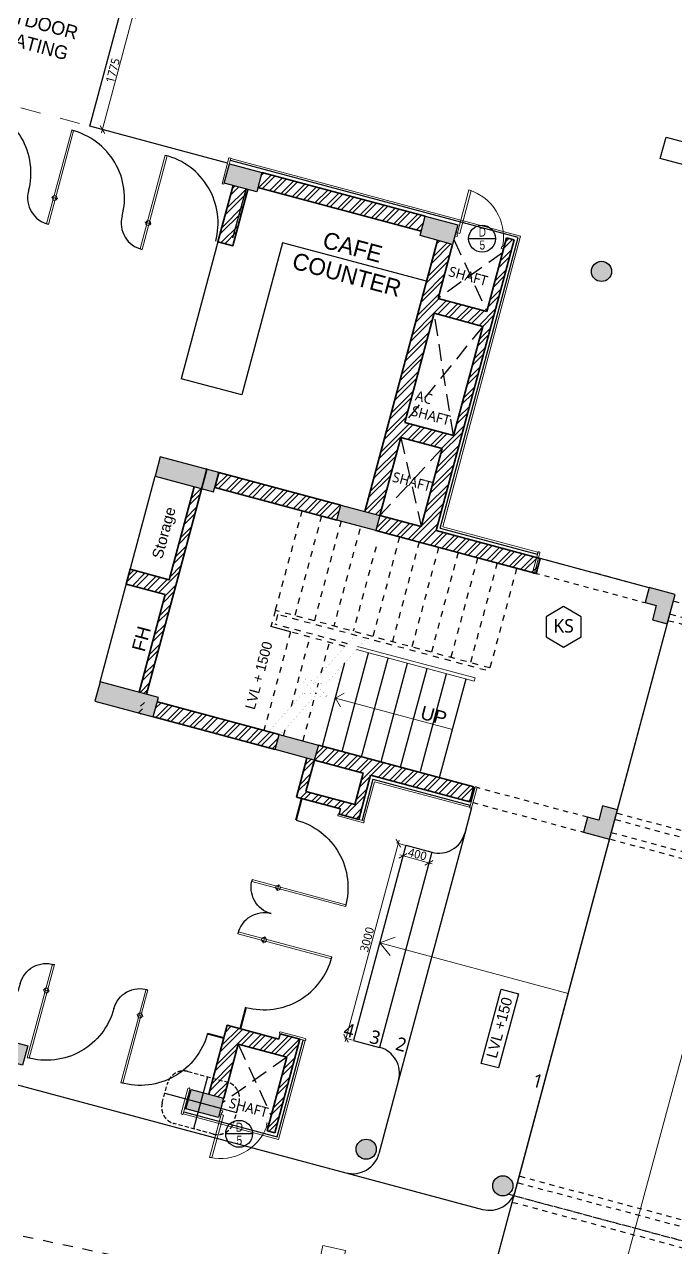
# Model space of a CAD drawing. Header units: millimetres. Extents: x 897770 to 1185420, y -692043 to -233237.
# Drawn here: x 955685 to 965353, y -290114 to -271946 of the extents above; entities that cross this region are included whole.
import ezdxf
from ezdxf.enums import TextEntityAlignment as Align

# ---------------------------------------------------------------- set-up
doc = ezdxf.new("R2010")
doc.units = ezdxf.units.MM
doc.header["$MEASUREMENT"] = 0
doc.header["$PDMODE"] = 67
for name, pattern in [('Dash', [6, 3, -3]), ('DASHED', [0.75, 0.5, -0.25]), ('HIDDEN', [0.375, 0.25, -0.125])]:
    doc.linetypes.add(name, pattern=pattern)
doc.layers.get('Defpoints').update_dxf_attribs({"color": 6})
for name, color, linetype in [('A-Anno Tags', 6, 'Continuous'), ('A-Elevation', 4, 'Continuous'), ('A-Steps', 3, 'Continuous'), ('A-Wall Patt', 8, 'Continuous'), ('Anno_Frames', 7, 'Continuous'), ('details', 30, 'Continuous'), ('S-Conc Patt', 9, 'Continuous')]:
    doc.layers.add(name, color=color, linetype=linetype)
for name, color, linetype, lineweight in [('A-Detail Lines', 8, 'Continuous', 25), ('A-Door', 4, 'Continuous', 9), ('A-Wall Sec', 1, 'Continuous', 30), ('A-WIN', 5, 'Continuous', 25), ('ele l', 6, 'Continuous', 15), ('elevation', 4, 'Continuous', 13), ('P-SANR-FIXT', 6, 'Continuous', 9), ('S-Concrete', 40, 'Continuous', 30), ('ST CLADDING PLAN', 6, 'Continuous', 9), ('text', 7, 'Continuous', 5)]:
    doc.layers.add(name, color=color, linetype=linetype, lineweight=lineweight)
doc.styles.add('RM-NAME', font='arial.ttf', dxfattribs={"width": 0.8})
doc.styles.get("Standard").update_dxf_attribs({"font": 'trebuc.ttf'})
doc.dimstyles.new('ABLA_WD_L @ 50', dxfattribs={"dimscale": 50, "dimtxt": 2.5, "dimasz": 2, "dimexe": 0.5, "dimexo": 0.25, "dimgap": 0.3, "dimtad": 1, "dimdec": 0, "dimrnd": 5, "dimzin": 0, "dimdsep": 46, "dimtxsty": 'Standard', "dimblk": 'ARCHTICK', "dimcen": 0.2, "dimdle": 1, "dimclrd": 251, "dimclre": 8, "dimadec": 0, "dimazin": 0, "dimtfac": 1, "dimtdec": 0, "dimtofl": 0, "dimtmove": 0, "dimatfit": 0, "dimfxl": 2, "dimfxlon": 1, "dimtolj": 1, "dimtzin": 0, "dimlwd": -1, "dimlwe": -1, "dimarcsym": 0})
doc.dimstyles.new('IIITD_WD_M @ 100', dxfattribs={"dimscale": 100, "dimtxt": 1.3, "dimasz": 0.75, "dimexe": 0.5, "dimexo": 0.25, "dimgap": 0.3, "dimtad": 1, "dimdec": 0, "dimrnd": 1, "dimzin": 0, "dimdsep": 46, "dimtxsty": 'Standard', "dimblk": 'ARCHTICK', "dimcen": 0.2, "dimdle": 1, "dimclrd": 8, "dimclre": 9, "dimadec": 0, "dimazin": 0, "dimtfac": 1, "dimtdec": 0, "dimtofl": 0, "dimtmove": 0, "dimatfit": 0, "dimfxl": 1, "dimtolj": 1, "dimtzin": 0, "dimlwd": -1, "dimlwe": -1, "dimarcsym": 0})
doc.dimstyles.new('IIITD_WD_M @ 50', dxfattribs={"dimscale": 50, "dimtxt": 2, "dimasz": 0.5, "dimexe": 0.5, "dimexo": 0.25, "dimgap": 0.3, "dimtad": 1, "dimdec": 0, "dimrnd": 1, "dimzin": 0, "dimdsep": 46, "dimtxsty": 'Standard', "dimblk": 'ARCHTICK', "dimcen": 0.2, "dimdle": 1, "dimclrd": 8, "dimclre": 9, "dimadec": 0, "dimazin": 0, "dimtfac": 1, "dimtdec": 0, "dimtofl": 0, "dimtmove": 0, "dimatfit": 0, "dimfxl": 1, "dimtolj": 1, "dimtzin": 0, "dimlwd": -1, "dimlwe": -1, "dimarcsym": 0})
pattern_1 = [(45, (585928.5, -82678.67), (-106.066017, 106.066017), []), (45, (585999.21, -82678.67), (-106.066017, 106.066017), [])]

# ---------------------------------------------------------------- blocks, each defined once
blk = doc.blocks.new('Room Tag with Finish')
blk.add_lwpolyline([(0, 0), (-2.6, -1.5), (-2.6, -4.5), (0, -6), (2.6, -4.5), (2.6, -1.5)], close=True)
at = {"layer": 'Anno_Frames'}
blk.add_attdef('ROOM_NAME', text='', height=2.5, dxfattribs=at).set_placement((0, 0), align=Align.BOTTOM_CENTER)
blk.add_attdef('FF', text='', height=2, dxfattribs=at).set_placement((0, -1.85), align=Align.TOP_CENTER)
blk = doc.blocks.new('block outer')
at = {"layer": 'S-Conc Patt'}
h = blk.add_hatch(color=256, dxfattribs=at)
edge = h.paths.add_edge_path()
edge.add_arc((863201, -281549), 150, 0, 360)
h = blk.add_hatch(color=256, dxfattribs=at)
edge = h.paths.add_edge_path()
edge.add_arc((859707, -294588), 150, 0, 360)
h = blk.add_hatch(color=256, dxfattribs=at)
edge = h.paths.add_edge_path()
edge.add_arc((861735, -295132), 150, 0, 360)
at = {"layer": 'S-Concrete'}
for centre in [(863201, -281549, 0), (859707, -294588), (861735, -295132)]:
    blk.add_circle(centre, 150, dxfattribs=at)
blk = doc.blocks.new('gf colmn')
at = {"layer": 'S-Conc Patt'}
for points in [[(706939, -274434), (707017, -274144), (706534, -274015), (706456, -274304)], [(709847, -275213), (709924, -274923), (709441, -274794), (709364, -275084)], [(706299, -278890), (706377, -278600), (705507, -278367), (705430, -278657)], [(708188, -279086), (708128, -279308), (708708, -279463), (708767, -279241)], [(713153, -280416), (712766, -280312), (712707, -280535), (712871, -280579), (712814, -280791), (713036, -280851)], [(705403, -282232), (705481, -281942), (704612, -281709), (704534, -281999)], [(707274, -282495), (707215, -282717), (707794, -282873), (707854, -282651)], [(712179, -284048), (712296, -283613), (712074, -283554), (712017, -283766), (711853, -283722), (711793, -283944)], [(703463, -287406), (703541, -287116), (703058, -286987), (702980, -287277)], [(706371, -288185), (706448, -287896), (705965, -287766), (705888, -288056)]]:
    blk.add_hatch(color=256, dxfattribs=at).paths.add_polyline_path(points)
at = {"layer": 'S-Concrete', "elevation": 0}
for points in [[(706456, -274304), (706534, -274015), (707017, -274144), (706939, -274434)], [(709364, -275084), (709441, -274794), (709924, -274923), (709847, -275213)], [(706299, -278890), (706377, -278600), (705507, -278367), (705430, -278657)], [(708128, -279308), (708188, -279086), (708767, -279241), (708708, -279463)], [(713153, -280416), (712766, -280312), (712707, -280535), (712871, -280579), (712814, -280791), (713036, -280851)], [(705403, -282232), (705481, -281942), (704612, -281709), (704534, -281999)], [(707215, -282717), (707274, -282495), (707854, -282651), (707794, -282873)], [(712179, -284048), (712296, -283613), (712074, -283554), (712017, -283766), (711853, -283722), (711793, -283944)], [(702980, -287277), (703058, -286987), (703541, -287116), (703463, -287406)], [(705888, -288056), (705965, -287766), (706448, -287896), (706371, -288185)]]:
    blk.add_lwpolyline(points, close=True, dxfattribs=at)
blk = doc.blocks.new('perg colmn')
at = {"color": 6}
blk.add_blockref('gf colmn', (151142, -5934, 0), dxfattribs=at)
blk = doc.blocks.new('ewtwert')
at = {"layer": 'A-Detail Lines', "linetype": 'Dash', "ltscale": 25}
for p, q in [((965322, -187256), (972180, -189093)), ((965270, -187449), (972128, -189287, 0)), ((965245, -187546), (968886, -188521)), ((964453, -190501), (971311, -192339, 0)), ((964478, -190405, 0), (968120, -191381, 0)), ((964401, -190695), (971259, -192532)), ((964375, -190791), (968016, -191767, 0)), ((963033, -195799), (966674, -196775)), ((963007, -195896), (969865, -197734)), ((962870, -196066), (969813, -197927, 0)), ((962929, -196186), (966571, -197161)), ((962955, -196089), (969813, -197927))]:
    blk.add_line(p, q, dxfattribs=at)
blk = doc.blocks.new('Flush - 750 x 2100 mm-11-03_ff')
at = {"layer": 'A-Door'}
blk.add_arc((360, 24), 734, 185.7462, 267.6231, dxfattribs=at)
at = {"layer": 'ele l'}
for p, q in [((-395, 6), (-360, 6)), ((-395, 6), (-395, -50)), ((-360, 6), (-360, -24)), ((320, 6), (320, -24)), ((355, 6), (320, 6)), ((355, 6), (355, -50)), ((-395, -50), (-370, -50)), ((-370, -24), (-360, -24)), ((-370, -50), (-370, -24)), ((330, -50), (295, -50)), ((295, -710), (295, -50)), ((330, -24), (320, -24)), ((330, -50), (330, -24)), ((330, -50), (330, -710)), ((355, -50), (330, -50)), ((330, -710), (295, -710))]:
    blk.add_line(p, q, dxfattribs=at)
blk = doc.blocks.new('V_NO')
at = {"layer": 'A-Anno Tags'}
blk.add_line((250, 0), (-250, 0), dxfattribs=at)
blk.add_circle((0, 0), 250, dxfattribs=at)
at = {"style": 'RM-NAME', "width": 0.8}
for tag, p in [('D_W', (4, 39)), ('DW_NO', (4, -202))]:
    blk.add_attdef(tag, text='', height=168, dxfattribs=at).set_placement(p, align=Align.CENTER)
at = {"style": 'RM-NAME', "width": 0.8, "flags": 1}
for tag, p in [('WIDTH', (11, -445)), ('LINTEL_LVL', (11, -633)), ('SILL_LVL', (18, -869)), ('DOOR_MATERIAL', (18, -1117)), ('HINGES', (18, -1381)), ('HANDLE', (18, -1613)), ('LATCH', (18, -1912)), ('SWING', (18, -2142)), ('SPEC1', (18, -2423)), ('SPEC2', (18, -2647)), ('SPEC3', (18, -2901))]:
    blk.add_attdef(tag, text='', height=168, dxfattribs=at).set_placement(p, align=Align.CENTER)
blk = doc.blocks.new('ewewewewew')
at = {"layer": 'A-Detail Lines'}
for centre, radius, start, end in [((717519, -275807, 0), 1038, 345.0002, 75.8277), ((717518, -275807, 0), 400, 165.0002, 257.2557)]:
    blk.add_arc(centre, radius, start, end, dxfattribs=at)
at = {"layer": 'A-Door'}
for p, q in [((717401, -276190, 0), (717773, -274800, 0)), ((717430, -276198, 0), (717802, -274808, 0)), ((717802, -274808, 0), (717773, -274800, 0)), ((717566, -275820, 0), (717471, -275794, 0)), ((717430, -276198, 0), (717401, -276190, 0))]:
    blk.add_line(p, q, dxfattribs=at)
blk.add_circle((717519, -275807, 0), 36, dxfattribs=at)
blk = doc.blocks.new('LVL MARKER')
at = {"layer": 'text'}
blk.add_lwpolyline([(-9694, -12040), (-8014, -12040), (-8014, -12407), (-9694, -12407)], close=True, dxfattribs=at)
blk.add_attdef('LVL', text='', height=200).set_placement((-8592, -12208), align=Align.MIDDLE_CENTER)
at = {"layer": 'text', "insert": (-9314, -12219), "char_height": 180, "attachment_point": 5}
blk.add_mtext('Lvl  ', dxfattribs=at)
blk = doc.blocks.new('_ArchTick')
at = {"color": 0, "linetype": 'ByBlock', "const_width": 0.15}
blk.add_lwpolyline([(-0.5, -0.5), (0.5, 0.5)], dxfattribs=at)
blk = doc.blocks.new('Callout head')
at = {"linetype": 'DASHED', "ltscale": 250}
for p, q in [((-21804, 5399), (-20604, 5399)), ((-22304, 4299), (-22304, 4899)), ((-20104, 4899), (-20104, 4299)), ((-20604, 3799), (-21804, 3799))]:
    blk.add_line(p, q, dxfattribs=at)
for p, q in [((-21204, 5399), (-21204, 3799)), ((-22304, 4599), (-20104, 4599))]:
    blk.add_line(p, q)
for centre, start, end in [((-21804, 4899), 90, 180), ((-20604, 4899), 0, 90), ((-21804, 4299), 180, 270), ((-20604, 4299), 270, 0)]:
    blk.add_arc(centre, 500, start, end, dxfattribs=at)
blk = doc.blocks.new('*D920')
at = {"layer": 'Defpoints', "color": 0, "transparency": 16777216}
for p in [(961237, -284109), (961348, -284139, 0), (960572, -287036, 0)]:
    blk.add_point(p, dxfattribs=at)
at = {"layer": 'text', "color": 251, "transparency": 16777216}
blk.add_line((960447, -287055), (961250, -284061), dxfattribs=at)
at = {"layer": 'text', "color": 8, "transparency": 16777216}
for p, q in [((961333, -284135), (961212, -284102)), ((960557, -287032), (960436, -287000))]:
    blk.add_line(p, q, dxfattribs=at)
at = {"layer": 'text', "color": 251, "transparency": 16777216, "xscale": 100, "yscale": 100, "zscale": 100}
for p, rotation in [((961237, -284109), 75.0000051990437), ((960460, -287007), 255.0000051990437)]:
    blk.add_blockref('_ArchTick', p, dxfattribs=dict(at, rotation=rotation))
at = {"layer": 'text', "color": 0, "transparency": 16777216, "insert": (960772, -285537), "char_height": 125, "attachment_point": 5, "rotation": 75}
blk.add_mtext('\\A1;3000', dxfattribs=at)
blk = doc.blocks.new('*D921')
at = {"layer": 'Defpoints', "color": 0, "transparency": 16777216}
for p in [(961348, -284139, 0), (961735, -284242, 0), (961692, -284400)]:
    blk.add_point(p, dxfattribs=at)
at = {"layer": 'text', "color": 251, "transparency": 16777216}
blk.add_line((961258, -284283), (961741, -284413), dxfattribs=at)
at = {"layer": 'text', "color": 8, "transparency": 16777216}
for p, q in [((961332, -284200), (961300, -284320)), ((961718, -284303), (961686, -284424))]:
    blk.add_line(p, q, dxfattribs=at)
at = {"layer": 'text', "color": 251, "transparency": 16777216, "xscale": 100, "yscale": 100, "zscale": 100}
for p, rotation in [((961306, -284296), 165.000005199065), ((961692, -284400), 345.000005199065)]:
    blk.add_blockref('_ArchTick', p, dxfattribs=dict(at, rotation=rotation))
at = {"layer": 'text', "color": 0, "transparency": 16777216, "insert": (961520, -284272), "char_height": 125, "attachment_point": 5, "rotation": 345}
blk.add_mtext('\\A1;400', dxfattribs=at)
blk = doc.blocks.new('*D940')
at = {"layer": 'Defpoints', "color": 0, "transparency": 16777216}
for p in [(957117, -271744, 0), (957302, -271794), (956657, -273459, 0)]:
    blk.add_point(p, dxfattribs=at)
at = {"layer": 'text', "color": 251, "transparency": 16777216}
blk.add_line((956830, -273558), (957315, -271745), dxfattribs=at)
at = {"layer": 'text', "color": 8, "transparency": 16777216}
for p, q in [((957206, -271768), (957327, -271800)), ((956746, -273483), (956867, -273516))]:
    blk.add_line(p, q, dxfattribs=at)
at = {"layer": 'text', "color": 251, "transparency": 16777216, "xscale": 100, "yscale": 100, "zscale": 100}
for p, rotation in [((957302, -271794), 75.00000642494923), ((956843, -273509), 255.0000064249493)]:
    blk.add_blockref('_ArchTick', p, dxfattribs=dict(at, rotation=rotation))
at = {"layer": 'text', "color": 0, "transparency": 16777216, "insert": (956997, -272631), "char_height": 125, "attachment_point": 5, "rotation": 75}
blk.add_mtext('\\A1;1775', dxfattribs=at)
blk = doc.blocks.new('*D2687')
at = {"layer": 'Defpoints', "color": 0, "transparency": 16777216}
for p in [(969429, -272509), (972410, -273314, 0), (966550, -295011, 0)]:
    blk.add_point(p, dxfattribs=at)
at = {"layer": 'P-SANR-FIXT', "color": 8, "transparency": 16777216}
blk.add_line((963556, -294254), (969442, -272461), dxfattribs=at)
at = {"layer": 'P-SANR-FIXT', "color": 9, "transparency": 16777216}
for p, q in [((969526, -272535), (969405, -272502)), ((963666, -294232), (963545, -294199))]:
    blk.add_line(p, q, dxfattribs=at)
at = {"layer": 'P-SANR-FIXT', "color": 8, "transparency": 16777216, "xscale": 25, "yscale": 25, "zscale": 25}
for p, rotation in [((969429, -272509), 74.88709714708459), ((963570, -294206), 254.8870971470846)]:
    blk.add_blockref('_ArchTick', p, dxfattribs=dict(at, rotation=rotation))
at = {"layer": 'P-SANR-FIXT', "color": 0, "transparency": 16777216, "insert": (966436, -283340), "char_height": 100, "attachment_point": 5, "rotation": 74.8871}
blk.add_mtext('\\A1;22474', dxfattribs=at)

msp = doc.modelspace()

# ---------------------------------------------------------------- hatches: boundary and pattern name
at = {"layer": 'A-Wall Patt'}
h = msp.add_hatch(dxfattribs=at)
h.set_pattern_fill('ANSI32', color=256, scale=400, style=0)
h.set_pattern_definition([(45, (959152.69, -275015.9), (-106.066, 106.066), []), (45, (959223.4, -275015.9), (-106.066, 106.066), [])])
h.paths.add_polyline_path([(961577.2, -275015.9), (961636.7, -274793.7), (959212.2, -274144.1), (959152.7, -274366.3)])
h = msp.add_hatch(dxfattribs=at)
h.set_pattern_fill('ANSI32', color=256, scale=400, style=0)
h.set_pattern_definition([(45, (958558.23, -275234.47), (-106.066, 106.066), []), (45, (958628.94, -275234.47), (-106.066, 106.066), [])])
h.paths.add_polyline_path([(958782.1, -274339.4), (958558.2, -275174.9), (958780.4, -275234.5), (959004.3, -274399)])
h = msp.add_hatch(dxfattribs=at)
h.set_pattern_fill('ANSI32', color=256, scale=400, style=0)
h.paths.add_polyline_path([(961767.7, -276236.8), (961545.5, -276177.3), (961051.2, -278022.2), (960740.6, -279181.3), (960962.7, -279240.8), (961273.3, -278081.7), (961886.7, -278246.1), (961576.1, -279405.2), (961798.3, -279464.7), (962108.8, -278305.6), (962603.2, -276460.7), (962492.1, -276430.9), (962057.3, -278053.7), (961332.8, -277859.6)])
h.paths.add_polyline_path([(962955.2, -275147), (962844.1, -275117.3), (962551.6, -276208.8), (961827.2, -276014.7), (962042, -275212.9), (961819.8, -275153.4), (961545.5, -276177.3), (962603.2, -276460.7)])
h = msp.add_hatch(dxfattribs=at)
h.set_pattern_fill('ANSI32', color=256, scale=400, style=0)
h.set_pattern_definition(pattern_1)
h.paths.add_polyline_path([(958572.1, -278600.3), (958512.5, -278822.4), (960323, -279307.5), (960382.5, -279085.4)])
h = msp.add_hatch(dxfattribs=at)
h.set_pattern_fill('ANSI32', color=256, scale=400, style=0)
h.set_pattern_definition([(45, (-23.48, 5922.38), (-106.066017, 106.066017), []), (45, (47.23, 5922.38), (-106.066017, 106.066017), [])])
h.paths.add_polyline_path([(958157, -279434.4), (958045.9, -279404.7), (957834.5, -280193.8), (957945.6, -280223.6)])
h.paths.add_polyline_path([(958333.8, -278774.6), (958295.9, -278764.4), (958277.7, -278832), (958204.6, -278812.4), (958045.9, -279404.7), (958157, -279434.4)])
h.paths.add_polyline_path([(957945.6, -280223.6), (957254.9, -280038.5), (957195.4, -280260.7), (957775, -280416), (957386.8, -281864.7), (957459.9, -281884.3), (957382.2, -282174.1), (957420.2, -282184.3)])
h = msp.add_hatch(dxfattribs=at)
h.set_pattern_fill('ANSI32', color=256, scale=400, style=0)
h.paths.add_polyline_path([(963283.5, -280100.8), (963343.1, -279878.7), (960962.7, -279240.8), (960903.2, -279463)])
h = msp.add_hatch(dxfattribs=at)
h.set_pattern_fill('ANSI32', color=256, scale=400, style=0)
h.set_pattern_definition(pattern_1)
h.paths.add_polyline_path([(957658.4, -282010), (957598.9, -282232.1), (959409.3, -282717.3), (959468.9, -282495.1)])
h = msp.add_hatch(dxfattribs=at)
h.set_pattern_fill('ANSI32', color=256, scale=400, style=0)
h.set_pattern_definition([(45, (960595.09, -283690.32), (-106.066, 106.066), []), (45, (960665.8, -283690.32), (-106.066, 106.066), [])])
h.paths.add_polyline_path([(960669.8, -283676.2), (960380, -283598.5), (960359.3, -283675.8), (960649.1, -283753.4)])
h.paths.add_polyline_path([(960825.1, -283096.6), (960714, -283066.8), (960588.5, -283535.3), (959864, -283341.2), (959989.6, -282872.7), (959989.6, -282872.7), (959878.5, -282843), (959723.2, -283422.5), (960669.8, -283676.2)])
h.paths.add_polyline_path([(962298.1, -283491.3), (962357.7, -283269.1), (960049.1, -282650.6), (959989.6, -282872.7), (960283.5, -282951.5)])
h = msp.add_hatch(dxfattribs=at)
h.set_pattern_fill('ANSI32', color=256, scale=400, style=0)
h.set_pattern_definition([(45, (959397, -287175.92), (-106.066, 106.066), []), (45, (959467.71, -287175.92), (-106.066, 106.066), [])])
h.paths.add_polyline_path([(959774.3, -287018.3), (959484.5, -286940.6), (959463.8, -287017.9), (958695.9, -286812.1), (958421.5, -287836), (958643.7, -287895.5), (958858.5, -287093.8), (959583, -287287.9), (959290.5, -288379.4), (959401.6, -288409.2)])

# ---------------------------------------------------------------- linework, layer by layer
at = {"layer": 'A-Anno Tags'}
msp.add_lwpolyline([(965211.9, -273618.9), (966784.7, -274040.3), (966699.2, -274359.1), (965126.4, -273937.7)], close=True, dxfattribs=at)
at = {"layer": 'A-Anno Tags', "elevation": 0}
msp.add_lwpolyline([(962468.2, -287378.5), (962763.8, -286275.4), (963018.9, -286343.7), (962723.3, -287446.8)], close=True, dxfattribs=at)
at = {"layer": 'A-Detail Lines'}
for p, q in [((963016.4, -275111.7, 0), (958742.2, -273966.4, 0)), ((958780.8, -275115.5, 0), (958974.9, -274391.1, 0)), ((961859.5, -279429.4, 0), (963016.4, -275111.7, 0)), ((961859.5, -279429.4, 0), (963299.1, -279815.1, 0)), ((960860.4, -283157.8, 0), (960697.4, -283766.4, 0)), ((960860.4, -283157.8, 0), (962300.1, -283543.6, 0)), ((959436.9, -288470.4, 0), (959822.6, -287031.2, 0)), ((958083.1, -288055.9, 0), (958160.7, -287766.1, 0)), ((958050.8, -288099, 0), (959436.9, -288470.4, 0)), ((961321.4, -295443.5, 0), (962873.7, -289650.1, 0))]:
    msp.add_line(p, q, dxfattribs=at)
at = {"layer": 'A-Detail Lines', "linetype": 'HIDDEN', "ltscale": 1000}
for p, q in [((962061.4, -275140.6, 0), (962551.6, -276208.8, 0)), ((962784.6, -275339.4, 0), (961827.2, -276014.7, 0)), ((962057.3, -278053.7, 0), (961767.7, -276236.8, 0)), ((962492.1, -276430.9, 0), (961332.8, -277859.6, 0)), ((961273.3, -278081.7, 0), (961576.1, -279405.2, 0)), ((961886.7, -278246.1, 0), (960962.7, -279240.8, 0)), ((958858.5, -287093.8, 0), (959350, -288157.3, 0)), ((959583, -287287.9, 0), (958625.6, -287963.2, 0))]:
    msp.add_line(p, q, dxfattribs=at)
at = {"layer": 'A-Detail Lines', "linetype": 'Dash', "ltscale": 25}
for p, q in [((964961.7, -280312.4, 0), (963319.6, -279872.4, 0)), ((963260.1, -280094.5, 0), (964902.1, -280534.5, 0)), ((964048, -283722.1, 0), (962406, -283282.1, 0)), ((962346.4, -283504.2, 0), (963988.5, -283944.2, 0))]:
    msp.add_line(p, q, dxfattribs=at)
at = {"layer": 'A-Detail Lines', "linetype": 'Dash', "ltscale": 50}
msp.add_line((934833.6, -285514.8, 0), (966270.9, -292197, 0), dxfattribs=at)
at = {"layer": 'A-Elevation', "linetype": 'Dash', "ltscale": 30}
for p, q in [((959806.2, -279169.2, 0), (959409.4, -280649.9, 0)), ((960095.9, -279246.9, 0), (959699.2, -280727.5, 0)), ((960385.7, -279324.5, 0), (959989, -280805.1, 0)), ((960666.4, -279436, 0), (960278.8, -280882.8, 0)), ((961255.1, -279557.5, 0), (960858.3, -281038.1, 0)), ((960905.3, -279703.6, 0), (960568.5, -280960.4, 0)), ((961544.8, -279635.1, 0), (961148.1, -281115.7, 0)), ((961834.6, -279712.7, 0), (961437.9, -281193.4, 0)), ((962124.4, -279790.4, 0), (961727.7, -281271, 0)), ((962414.2, -279868, 0), (962017.4, -281348.7, 0)), ((962703.9, -279945.7, 0), (962307.2, -281426.3, 0)), ((962993.7, -280023.3, 0), (962597, -281504, 0)), ((959409.4, -280649.9, 0), (959344.7, -280891.3, 0)), ((962597, -281504, 0), (959409.4, -280649.9, 0)), ((959444.8, -280711.1, 0), (959406, -280856, 0)), ((960482.7, -281144.5, 0), (959406, -280856, 0)), ((962535.8, -281539.3, 0), (959444.8, -280711.1, 0)), ((959634.5, -280969, 0), (959241.8, -282434.4, 0)), ((960445.2, -281186.2, 0), (959634.5, -280969, 0)), ((959649.5, -282072.1, 0), (959924.3, -281046.6, 0)), ((960092.1, -281579.3, 0), (960214.1, -281124.3, 0)), ((960036, -281789, 0), (960052.1, -281728.6, 0)), ((959821.4, -282589.6, 0), (959999.7, -281924.3, 0)), ((960009.3, -281888.5, 0), (960012.5, -281876.5, 0)), ((959531.6, -282512.1, 0), (959558.6, -282411.4, 0))]:
    msp.add_line(p, q, dxfattribs=at)
at = {"layer": 'A-Elevation'}
for p, q in [((959634.5, -280969, 0), (959344.7, -280891.3, 0)), ((960401, -282745, 0), (960793.6, -281279.6, 0)), ((960690.7, -282822.7, 0), (961083.4, -281357.2, 0)), ((960111.2, -282667.4, 0), (960443.8, -281425.9, 0)), ((960980.5, -282900.3, 0), (961373.2, -281434.9, 0)), ((961270.3, -282977.9, 0), (961663, -281512.5, 0)), ((961564.5, -283039.2, 0), (961952.7, -281590.1, 0)), ((961849.8, -283133.2, 0), (962242.5, -281667.8, 0))]:
    msp.add_line(p, q, dxfattribs=at)
at = {"layer": 'A-Steps'}
for p, q in [((956656.9, -273459.4, 0), (957116.6, -271743.9, 0)), ((958700.3, -274006.9, 0), (956656.9, -273459.4, 0)), ((958558.2, -275174.9, 0), (958013.3, -277208.2, 0)), ((959517.4, -275188.7, 0), (958911.7, -277448.9)), ((961656.8, -275761.9, 0), (959517.4, -275188.7, 0)), ((958911.7, -277448.9), (958013.3, -277208.2, 0)), ((956807.2, -281709.4, 0), (957625.1, -278657.1, 0)), ((964961.7, -280312.4, 0), (963343.1, -279878.7, 0)), ((962873.7, -289650.1, 0), (965348, -280415.9, 0)), ((962951.4, -289360.4, 0), (965348, -280415.9, 0)), ((962325.7, -283581.5, 0), (962224.5, -283959.4, 0)), ((962242.9, -283890.6, 0), (961241, -287629.9, 0)), ((961348.2, -284138.7, 0), (960571.7, -287036.5, 0)), ((961734.6, -284242.2, 0), (960958.1, -287140, 0)), ((961348.2, -284138.7, 0), (961734.6, -284242.2, 0)), ((960571.7, -287036.5, 0), (960958.1, -287140, 0)), ((955098, -287566.6, 0), (960458.9, -289003.1, 0)), ((961241, -287629.9, 0), (960948.8, -288720.2, 0)), ((960458.9, -289003.1, 0), (962486.9, -289546.5, 0))]:
    msp.add_line(p, q, dxfattribs=at)
at = {"layer": 'A-Steps', "const_width": 1, "elevation": 0}
for points in [[(959308.2, -282452.1), (959823.9, -281877.9), (960026.9, -281889.5), (959790.7, -281677.3), (959993.7, -281688.9), (960571.2, -281045.9)], [(959480.6, -282498.2), (959996.3, -281924.1), (960199.3, -281935.7), (959963.1, -281723.5), (960166.1, -281735.1), (960743.6, -281092.1)]]:
    msp.add_lwpolyline(points, dxfattribs=at)
at = {"layer": 'A-Steps'}
for centre, start, end in [((961838.1, -283855.9, 0), 255.00001, 345.00001), ((960854.6, -287526.4, 0), 345.00001, 75.00001), ((960562.4, -288616.7, 0), 255, 345.00001), ((962590.9, -289160.2, 0), 254.93992, 345.00001)]:
    msp.add_arc(centre, 400, start, end, dxfattribs=at)
at = {"layer": 'A-Wall Sec', "lineweight": 35}
for p, q in [((961636.7, -274793.7, 0), (959212.2, -274144.1, 0)), ((958782.1, -274339.4, 0), (958558.2, -275174.9, 0)), ((959004.3, -274399, 0), (958780.4, -275234.5, 0)), ((961577.2, -275015.9, 0), (959152.7, -274366.3, 0)), ((958780.4, -275234.5, 0), (958558.2, -275174.9, 0)), ((961819.8, -275153.4, 0), (960740.6, -279181.3, 0)), ((961798.3, -279464.7, 0), (962955.2, -275147, 0)), ((961827.2, -276014.7, 0), (962042, -275212.9, 0)), ((962551.6, -276208.8, 0), (962844.1, -275117.3, 0)), ((962955.2, -275147, 0), (962844.1, -275117.3, 0)), ((961827.2, -276014.7, 0), (962551.6, -276208.8, 0)), ((961332.8, -277859.6, 0), (961767.7, -276236.8, 0)), ((961767.7, -276236.8, 0), (962492.1, -276430.9, 0)), ((962057.3, -278053.7, 0), (962492.1, -276430.9, 0)), ((962057.3, -278053.7, 0), (961332.8, -277859.6, 0)), ((960962.7, -279240.8, 0), (961273.3, -278081.7, 0)), ((961886.7, -278246.1, 0), (961273.3, -278081.7, 0)), ((961576.1, -279405.2, 0), (961886.7, -278246.1, 0)), ((957254.9, -280038.5, 0), (957195.4, -280260.7, 0)), ((957195.4, -280260.7, 0), (957775, -280416, 0)), ((957497.9, -281894.5, 0), (957945.6, -280223.6, 0)), ((957775, -280416, 0), (957386.8, -281864.7, 0)), ((959469.5, -282495.3, 0), (957658.4, -282010, 0)), ((957420.2, -282184.3, 0), (957405.7, -282180.4, 0)), ((957420.2, -282184.3, 0), (957420.2, -282184.3, 0)), ((959410, -282717.4, 0), (957598.9, -282232.1, 0)), ((962357.7, -283269.1, 0), (960049.1, -282650.6, 0)), ((959878.5, -282843, 0), (959723.2, -283422.5, 0)), ((959989.6, -282872.7, 0), (960714, -283066.8, 0)), ((960649.1, -283753.4, 0), (960825.1, -283096.6, 0)), ((960825.1, -283096.6, 0), (962298.1, -283491.3, 0)), ((962298.1, -283491.3, 0), (962357.7, -283269.1, 0)), ((959723.2, -283422.5, 0), (960380, -283598.5, 0)), ((960359.3, -283675.8, 0), (960380, -283598.5, 0)), ((960649.1, -283753.4, 0), (960359.3, -283675.8, 0)), ((958695.9, -286812.1, 0), (958421.5, -287836, 0)), ((959463.8, -287017.9, 0), (958695.9, -286812.1, 0)), ((959401.6, -288409.2, 0), (959774.3, -287018.3, 0)), ((959484.5, -286940.6, 0), (959463.8, -287017.9, 0)), ((959774.3, -287018.3, 0), (959484.5, -286940.6, 0)), ((958643.7, -287895.5, 0), (958858.5, -287093.8, 0)), ((959583, -287287.9, 0), (958858.5, -287093.8, 0)), ((959583, -287287.9, 0), (959290.5, -288379.4, 0)), ((959290.5, -288379.4, 0), (959401.6, -288409.2, 0))]:
    msp.add_line(p, q, dxfattribs=at)
at = {"layer": 'A-Wall Sec', "lineweight": 35, "elevation": 0}
for points in [[(957945.6, -280223.6), (958393.4, -278552.4), (958378.9, -278548.5)], [(960383.2, -279085.6), (958572.1, -278600.3), (958512.5, -278822.4), (960323.6, -279307.7)], [(957254.9, -280038.5), (957834.5, -280193.8), (958204.6, -278812.4)], [(961576.1, -279405.2), (960962.7, -279240.8)], [(960903.2, -279463), (963283.5, -280100.8), (963343.1, -279878.7), (961798.3, -279464.7)]]:
    msp.add_lwpolyline(points, dxfattribs=at)
msp.add_lwpolyline([(959864, -283341.2), (960588.5, -283535.3), (960714, -283066.8), (959989.6, -282872.7)], close=True, dxfattribs=at)
at = {"layer": 'A-WIN', "color": 2, "lineweight": 40}
for p, q in [((959719.6, -283764.2, 0), (959805.3, -283444.5, 0)), ((958974.7, -286544.2, 0), (958889.1, -286863.9, 0)), ((958403.3, -286935.6, 0), (958645.4, -287000.5, 0))]:
    msp.add_line(p, q, dxfattribs=at)
at = {"layer": 'ele l'}
for p, q in [((962377.9, -281652.3, 0), (960630.6, -281184.1, 0)), ((962364.9, -281700.6, 0), (960617.6, -281232.4, 0)), ((962364.9, -281700.6, 0), (962377.9, -281652.3, 0)), ((960432.1, -281879.6, 0), (960302.2, -281954.6, 0)), ((960377.2, -282084.5, 0), (960302.2, -281954.6, 0)), ((962040.8, -282420.4, 0), (960302.2, -281954.6, 0)), ((960359.3, -283675.8, 0), (960349.7, -283673.2, 0))]:
    msp.add_line(p, q, dxfattribs=at)
for centre, start, end in [((963323.9, -279798.3, 0), 11.20328, 138.79617), ((963247.5, -280083.5, 0), 191.20381, 318.7967), ((962389.6, -283285.3, 0), 11.20329, 138.79618), ((962313.1, -283570.5, 0), 191.20382, 318.79671), ((960352.9, -283689.6, 0), 101.20329, 228.79618), ((960715.4, -283786.7, 0), 281.20382, 48.79671), ((959485.9, -286925.4, 0), 101.20382, 228.79671), ((959848.3, -287022.6, 0), 281.20329, 48.79618)]:
    msp.add_arc(centre, 16.7, start, end, dxfattribs=at)
at = {"layer": 'elevation', "linetype": 'Dash', "ltscale": 100}
for p, q in [((939985.5, -268992.3, 0), (956656.9, -273459.4, 0)), ((962603.2, -276460.7, 0), (961798.3, -279464.7, 0))]:
    msp.add_line(p, q, dxfattribs=at)
at = {"layer": 'ST CLADDING PLAN'}
for p, q in [((963053.2, -275090.5, 0), (958750, -273937.4, 0)), ((961896.2, -279408.1, 0), (963053.2, -275090.5, 0)), ((961896.2, -279408.1, 0), (963306.9, -279786.1, 0)), ((963311.3, -279787.3, 0), (963231.1, -280086.8, 0)), ((963340.3, -279795.1, 0), (963260.1, -280094.5, 0)), ((963306.9, -279786.1, 0), (963299.1, -279815.1, 0)), ((960881.7, -283194.6, 0), (960726.4, -283774.1, 0)), ((960881.7, -283194.6, 0), (962292.3, -283572.6, 0)), ((962296.7, -283573.7, 0), (962377, -283274.3, 0)), ((962325.7, -283581.5, 0), (962406, -283282.1, 0)), ((962292.3, -283572.6, 0), (962300.1, -283543.6, 0)), ((960718.6, -283803.1, 0), (960341.9, -283702.2, 0)), ((960726.4, -283774.1, 0), (960649.1, -283753.4, 0)), ((959458.2, -288507.2, 0), (959851.6, -287039, 0)), ((959851.6, -287039, 0), (959474.9, -286938, 0)), ((959859.3, -287010, 0), (959482.6, -286909, 0)), ((958014.1, -288120.2, 0), (958112.5, -287753.2, 0)), ((958043.1, -288128, 0), (958141.4, -287760.9, 0)), ((958043.1, -288128, 0), (959458.2, -288507.2, 0))]:
    msp.add_line(p, q, dxfattribs=at)
at = {"layer": 'ST CLADDING PLAN', "elevation": 0}
msp.add_lwpolyline([(958618.4, -274312.7), (958721.9, -273926.3), (958750.9, -273934), (958647.3, -274320.4)], close=True, dxfattribs=at)
at = {"layer": 'ST CLADDING PLAN'}
for centre, start, end in [((958126.6, -287758.3, 0), 349.72636, 160.27364), ((958028.9, -288122.9, 0), 169.72636, 340.27364)]:
    msp.add_arc(centre, 15.1, start, end, dxfattribs=at)

# ---------------------------------------------------------------- block references
at = {"color": 6}
msp.add_blockref('perg colmn', (101053, 5934.5, 0), dxfattribs=at)
at = {"layer": 'A-Anno Tags', "xscale": 0.8000000000465661, "yscale": 0.8000000000465661, "zscale": 0.8000000000465661}
for p in [(962480.9, -275128.4, 0), (958872.8, -288424.6, 0)]:
    msp.add_blockref('V_NO', p, dxfattribs=at).add_auto_attribs({'D_W': 'D', 'DW_NO': '5'})
at = {"layer": 'A-Anno Tags'}
ref = msp.add_blockref('Room Tag with Finish', (963690.4, -280593.9, 0), dxfattribs=dict(at, xscale=100, yscale=100, zscale=100))
ref.add_attrib('FF', 'KS', dxfattribs={"layer": 'Anno_Frames', "height": 200}).set_placement((963690.4, -280778.8, 0), align=Align.TOP_CENTER)
at = {"layer": 'A-Anno Tags', "xscale": 0.9375000000849651, "yscale": 0.9375000000849651, "zscale": 0.9375000000849651, "rotation": 77.9999854097989}
msp.add_blockref('LVL MARKER', (950639.3, -280388.2, 0), dxfattribs=at).add_auto_attribs({'LVL': '±00'})
at = {"layer": 'A-Detail Lines'}
for p in [(237224.1, 1654.6), (238613.5, 1282.4), (240002.8, 910.1)]:
    msp.add_blockref('ewewewewew', p, dxfattribs=at)
at = {"layer": 'A-Detail Lines', "xscale": -1}
for p, rotation in [((839547.6, -1044060.1, 0), 239.999992690503), ((195327.2, -166018.7, 0), 150.0000000029375), ((196717.3, -166391.2, 0), 150.0000000029375), ((198107.3, -166763.6, 0), 150.0000000029375)]:
    msp.add_blockref('ewewewewew', p, dxfattribs=dict(at, rotation=rotation))
at = {"layer": 'A-Detail Lines', "rotation": 270.000017709133}
msp.add_blockref('ewewewewew', (1235049.9, 431975.1, 0), dxfattribs=at)
at = {"layer": 'A-Door', "zscale": -1, "rotation": 165.0000000049869}
msp.add_blockref('Flush - 750 x 2100 mm-11-03_ff', (962419.6, -275175.4, 0), dxfattribs=at)
at = {"layer": 'A-Door', "xscale": -1, "zscale": -1, "rotation": 345.000000004987}
msp.add_blockref('Flush - 750 x 2100 mm-11-03_ff', (958936.8, -288173.5, 0), dxfattribs=at)
at = {"layer": 'A-Steps'}
msp.add_blockref('ewtwert', (10, -93256.6, 0), dxfattribs=at)
at = {"layer": 'details', "xscale": 0.4999999999885463, "yscale": 0.4999999999885463, "zscale": 0.4999999999885463, "rotation": 345.0000051966165}
msp.add_blockref('Callout head', (967946.1, -292928.5), dxfattribs=at)
at = {"layer": 'elevation', "linetype": 'Dash', "ltscale": 0.5}
msp.add_blockref('block outer', (101053, 5934.5, 0), dxfattribs=at)

# ---------------------------------------------------------------- texts
at = {"layer": 'A-Anno Tags', "attachment_point": 6, "line_spacing_factor": 0.938532}
for s, insert, char_height, rotation in [('{\\fArial|b0|i0|c0|p34;Storage}', (957878.4, -279125.3, 0), 160, 74.99999), ('\\fArial|b0|i0|c0|p34|;FH', (957468.6, -280891.6, 0), 200, 74.99999), ('{\\fArial|b0|i0|c0|p34;UP}', (961949.6, -282261.9, 0), 200, 344.99999)]:
    msp.add_mtext(s, dxfattribs=dict(at, insert=insert, char_height=char_height, rotation=rotation))
at = {"layer": 'A-Anno Tags', "attachment_point": 6, "rotation": 74.99999}
for s, insert, char_height in [('{\\fCentury Gothic|b0|i0|c0|p34;LVL + 1500}', (959298.5, -281118), 150), ('{\\fCentury Gothic|b0|i0|c0|p34;LVL +150}', (962857.1, -286402.6, 0), 160)]:
    msp.add_mtext(s, dxfattribs=dict(at, insert=insert, char_height=char_height))
at = {"layer": 'text', "attachment_point": 1, "rotation": 345}
for s, insert, char_height, width in [('\\pi409.17;{\\fCentury Gothic|b0|i0|c0|p34;OUTDOOR \\P\\pi541.74;SEATING}', (954784.2, -271519.7), 200, 2190.339), ('\\pi514.5;{\\fCentury Gothic|b0|i0|c0|p34;CAFE \\P\\pi157.34;COUNTER}', (959662.9, -274882.9, 0), 250, 1893.2)]:
    msp.add_mtext(s, dxfattribs=dict(at, insert=insert, char_height=char_height, width=width))
at = {"layer": 'text', "width": 3534.847, "attachment_point": 1, "rotation": 345, "line_spacing_factor": 0.938532}
for s, insert, char_height in [('SHAFT', (962010.4, -275536.1, 0), 150), ('AC\\PSHAFT', (961516.1, -277381, 0), 150), ('SHAFT', (961175.5, -278588.8, 0), 150), ('4', (960461.2, -286772.2), 200), ('3', (960847.5, -286875.7), 200), ('2', (961233.9, -286979.2), 200), ('1', (963262.3, -287522.8), 200), ('SHAFT', (958749.2, -287887.6, 0), 150)]:
    msp.add_mtext(s, dxfattribs=dict(at, insert=insert, char_height=char_height))

# ---------------------------------------------------------------- dimensions: what is measured, and where the dimension line sits
at = {"layer": 'P-SANR-FIXT'}
dim = msp.add_aligned_dim(p1=(966550.2, -295010.7, 0), p2=(972409.7, -273314, 0), distance=3087.4, dimstyle='IIITD_WD_M @ 50', override={"dimfxl": 2, "dimfxlon": 1, "dimarcsym": 1}, dxfattribs=at)
dim.commit()
dim.dimension.update_dxf_attribs({"geometry": '*D2687', "text_midpoint": (966436.3, -283340.4)})
at = {"layer": 'text'}
for p1, p2, distance, picture, middle in [((956656.9, -273459.4, 0), (957116.6, -271743.9, 0), -192.4, '*D940', (956997, -272631.2)), ((960571.7, -287036.5, 0), (961348.2, -284138.7, 0), 115.6, '*D920', (960772.4, -285537.3)), ((961348.2, -284138.7, 0), (961734.6, -284242.2, 0), -163.1, '*D921', (961519.5, -284272.1))]:
    dim = msp.add_aligned_dim(p1=p1, p2=p2, distance=distance, dimstyle='ABLA_WD_L @ 50', dxfattribs=at)
    dim.commit()
    dim.dimension.update_dxf_attribs({"geometry": picture, "text_midpoint": middle})

# ---------------------------------------------------------------- leaders
at = {"layer": 'ele l'}
msp.add_leader([(960960, -285587.6, 0), (963761.2, -286338.2, 0)], dimstyle='IIITD_WD_M @ 100', override={"dimasz": 2, "dimclrd": 256, "dimldrblk": 'Open90', "dimfxl": 2, "dimfxlon": 1}, dxfattribs=at)

doc.saveas('drawing.dxf')
